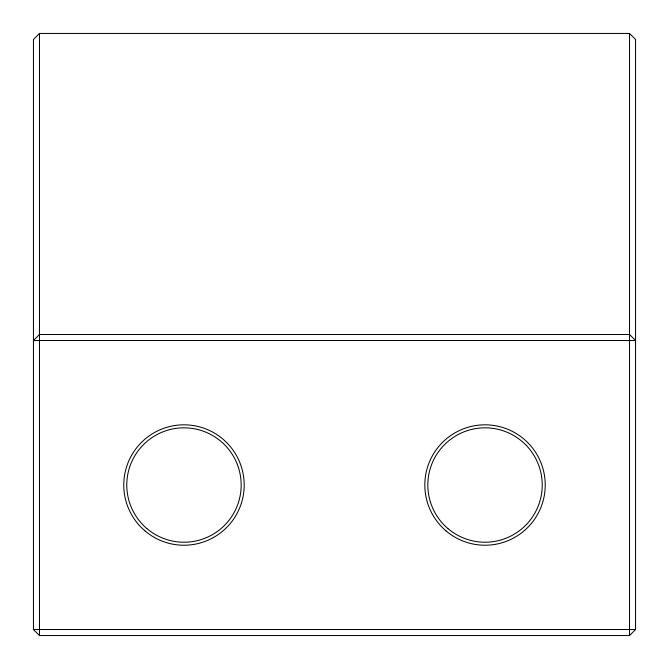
<?xml version="1.0" encoding="UTF-8"?>
<svg xmlns="http://www.w3.org/2000/svg" width="669" height="669" viewBox="0 0 669 669"><rect width="100%" height="100%" fill="white"/><g stroke="black" fill="none" stroke-linecap="round" stroke-linejoin="round"><path stroke-width="1" d="M39.471 33.45L33.45 39.471L33.45 629.529L39.471 635.55L629.529 635.55L635.55 629.529L635.55 39.471L629.529 33.45L39.471 33.45L39.471 635.55M629.529 340.521L33.45 340.521L39.471 334.5L629.529 334.5L635.55 340.521L629.529 340.488M33.45 629.529L635.55 629.529M629.529 33.45L629.529 635.55M146.854 528.543A57.2 57.2 0 0 0 240.221 495.411A57.2 57.2 0 0 0 164.842 431.12A57.2 57.2 0 0 0 146.854 528.543M144.905 530.835A60.21 60.21 0 0 0 243.182 495.955A60.21 60.21 0 0 0 163.838 428.285A60.21 60.21 0 0 0 144.905 530.835M447.904 528.543A57.2 57.2 0 0 0 541.271 495.411A57.2 57.2 0 0 0 465.892 431.12A57.2 57.2 0 0 0 447.904 528.543M445.955 530.835A60.21 60.21 0 0 0 544.231 495.955A60.21 60.21 0 0 0 464.888 428.285A60.21 60.21 0 0 0 445.955 530.835"/></g></svg>
